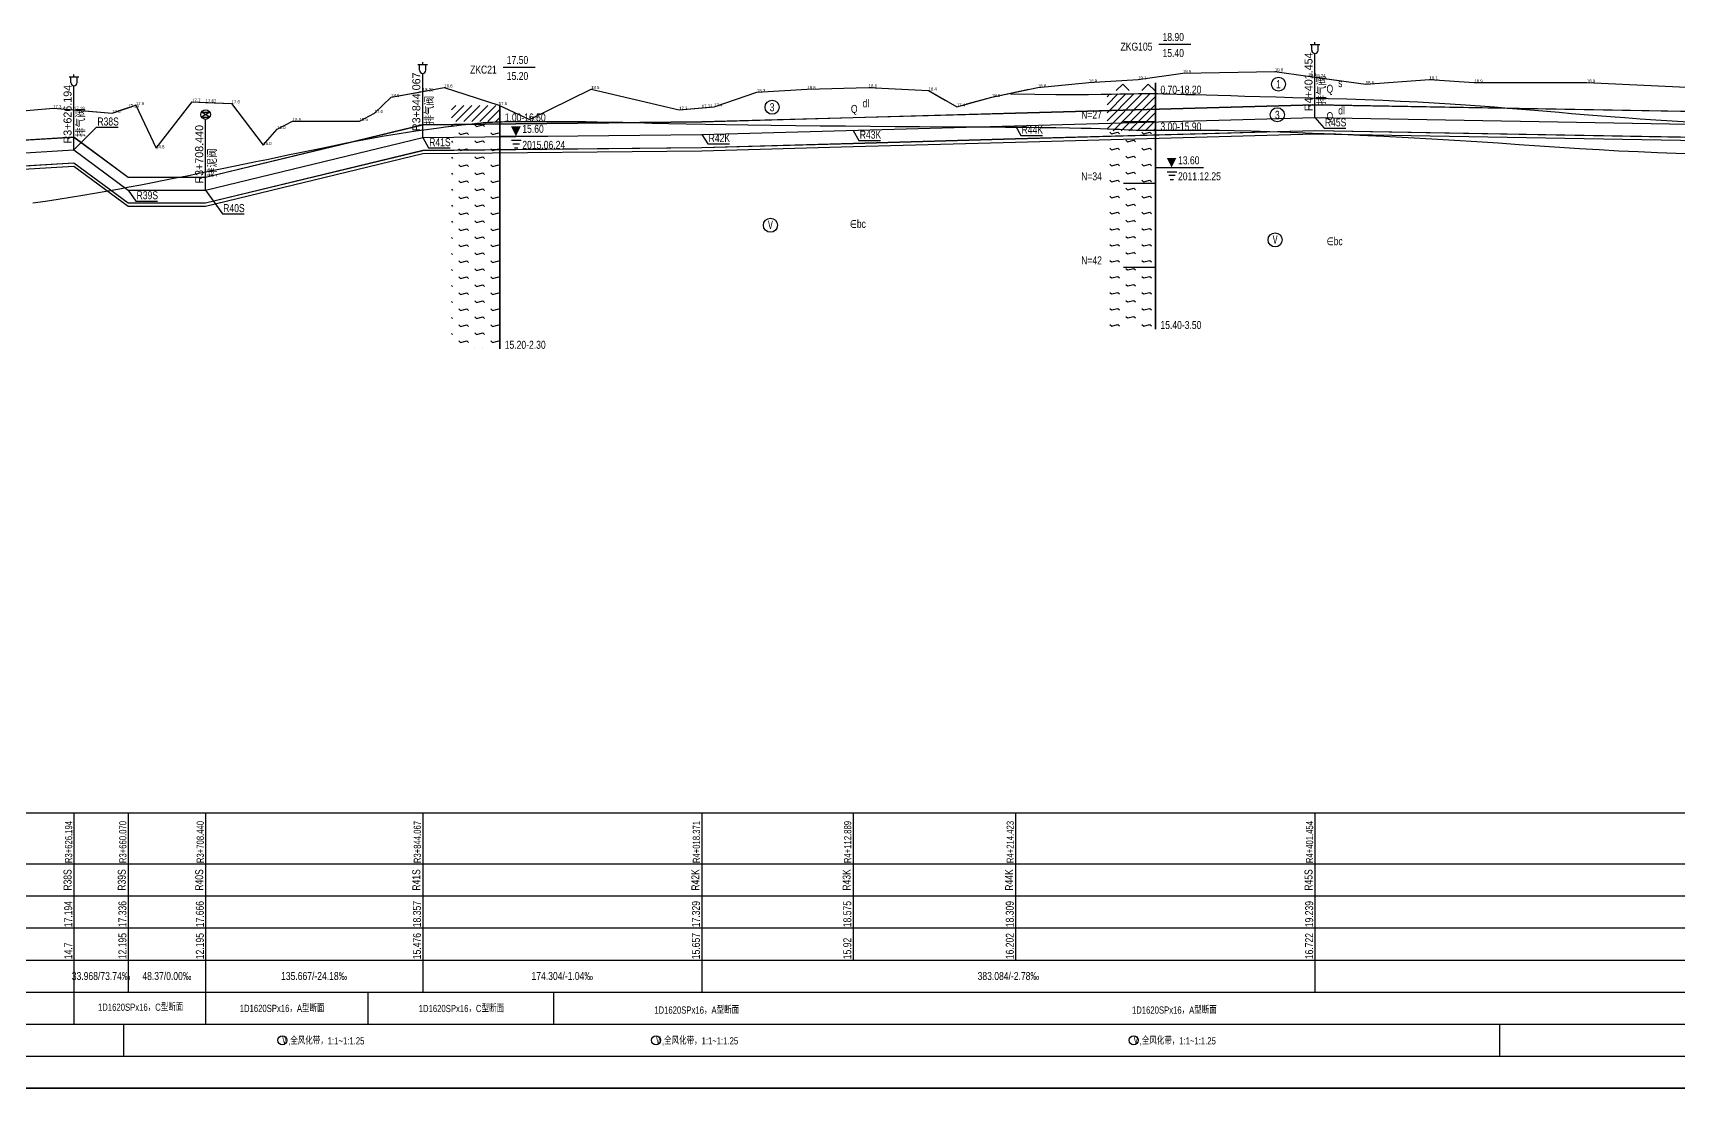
# Model space of a CAD drawing. Extents: x 525858 to 564773, y 2370984 to 2400075.
# Drawn here: x 554515 to 555543, y 2390429 to 2391088 of the extents above; entities that cross this region are included whole.
import ezdxf
from ezdxf.enums import TextEntityAlignment as Align

# ---------------------------------------------------------------- set-up
doc = ezdxf.new("R2010")
doc.units = 0
for name, pattern in [('CENTER', [2, 1.25, -0.25, 0.25, -0.25]), ('ZK', [20, 10, 0, 10]), ('ZKLIN', [0.4, 0.3, -0.1])]:
    doc.linetypes.add(name, pattern=pattern)
doc.layers.get('0').update_dxf_attribs({"linetype": 'CONTINUOUS'})
for name, color, linetype in [('pipe', 3, 'CONTINUOUS'), ('pipe_cen', 1, 'CENTER'), ('tab', 9, 'CONTINUOUS'), ('wipeout', 255, 'CONTINUOUS'), ('地形剖面', 4, 'CONTINUOUS'), ('布局裁图', 3, 'CONTINUOUS'), ('水工平面管线标注', 3, 'CONTINUOUS'), ('纵面管线标注', 3, 'CONTINUOUS'), ('附属设施', 2, 'CONTINUOUS')]:
    doc.layers.add(name, color=color, linetype=linetype)
doc.styles.add('ITALIC', font='txt', dxfattribs={"width": 0.7, "height": 0.28})
doc.styles.add('SIMP1', font='simp1.shx', dxfattribs={"width": 0.8, "bigfont": 'hz.shx'})

# ---------------------------------------------------------------- blocks, each defined once
blk = doc.blocks.new('uw')
for p, q in [((-0.143, -0.131), (0.159, -0.131)), ((0.109, -0.252), (-0.092, -0.252)), ((-0.042, -0.373), (0.059, -0.373))]:
    blk.add_line(p, q)
blk.add_lwpolyline([(0, 0, 0, 0.3, 0), (0, 0.3, 0.3, 0.3, 0)], format="xyseb")
at = {"style": 'ITALIC', "width": 0.7}
blk.add_attdef('SHUIWEI', (0.38, 0.156), '', height=0.28, dxfattribs=at)
blk = doc.blocks.new('qin排气阀va')
at = {"layer": '附属设施', "linetype": 'Continuous', "lineweight": -3}
for points in [[(-1.5, 22.8), (1.5, 22.8)], [(-1, 21), (-1, 22.8)], [(0, 22.8), (0, 23.55)], [(1, 21), (1, 22.8)], [(0, 0), (0, 20)]]:
    blk.add_lwpolyline(points, dxfattribs=at)
blk.add_arc((0, 21), 1, 180, 0, dxfattribs=at)
at = {"layer": '附属设施', "linetype": 'Continuous', "lineweight": -3, "style": 'SIMP1'}
blk.add_attdef('ZH', text='', height=2.5, rotation=90, dxfattribs=at).set_placement((0, 2), align=Align.BOTTOM_LEFT)
blk.add_attdef('名称', text='', height=2.5, rotation=90, dxfattribs=at).set_placement((1, 4), align=Align.TOP_LEFT)

msp = doc.modelspace()

# ---------------------------------------------------------------- hatches: boundary and pattern name
at = {"layer": '地形剖面'}
h = msp.add_hatch(dxfattribs=at)
h.set_pattern_fill('QG02', color=55, scale=20, style=0, pattern_type=2)
h.set_pattern_definition([(45, (550696.042, 2390571.662), (-8, 8), [5.656854, -5.656854]), (135, (550704.042, 2390571.662), (-8, -8), [5.656854, -5.656854])])
h.paths.add_polyline_path([(555216.291874, 2391056.662316), (555216.291874, 2391049.662316), (555186.291874, 2391049.662316), (555186.291874, 2391056.662316)])
h = msp.add_hatch(dxfattribs=at)
h.set_pattern_fill('QB01', color=55, scale=20, style=0, pattern_type=2)
h.set_pattern_definition([(45, (550696.042, 2390567.6623), (-2.5, 2.5), [])])
h.paths.add_polyline_path([(555216.291874, 2391049.662316), (555216.291874, 2391026.662316), (555186.291874, 2391026.662316), (555186.291874, 2391049.662316)])
h = msp.add_hatch(dxfattribs=at)
h.set_pattern_fill('QB01', color=55, scale=20, style=0, pattern_type=2)
h.set_pattern_definition([(45, (550689.371, 2390567.3136), (-2.5, 2.5), [])])
h.paths.add_polyline_path([(554806.660874, 2391042.313648), (554806.660874, 2391032.313648), (554776.660874, 2391032.313648), (554776.660874, 2391042.313648)])
h = msp.add_hatch(dxfattribs=at)
h.set_pattern_fill('B001', color=55, scale=20, style=0, pattern_type=2)
h.set_pattern_definition([(315, (550706.371, 2390585.314), (-20.000006, 4e-15), [1.41421, -26.87]), (14.0362, (550702.371, 2390584.3136), (-20.0000115, 2e-05), [4.1231, -78.339]), (315, (550701.371, 2390585.314), (-20.000006, 4e-15), [1.41421, -26.87]), (315, (550706.371, 2390575.314), (-20.000006, 4e-15), [1.41421, -26.87]), (14.0362, (550702.371, 2390574.3136), (-20.0000115, 2e-05), [4.1231, -78.339]), (315, (550701.371, 2390575.314), (-20.000006, 4e-15), [1.41421, -26.87]), (315, (550696.371, 2390570.314), (4e-15, 20.000006), [1.41421, -26.87]), (14.0362, (550692.371, 2390569.3136), (-20.0000115, 2e-05), [4.1231, -78.339]), (315, (550691.371, 2390570.314), (-20.000006, 4e-15), [1.41421, -26.87]), (315, (550696.371, 2390580.314), (-20.000006, 4e-15), [1.41421, -26.87]), (14.0362, (550692.371, 2390579.3136), (-20.0000115, 2e-05), [4.1231, -78.339]), (315, (550691.371, 2390580.314), (-20.000006, 4e-15), [1.41421, -26.87])])
h.paths.add_polyline_path([(554806.660874, 2391032.313648), (554806.660874, 2390890.313648), (554776.660874, 2390890.313648), (554776.660874, 2391032.313648)])
h = msp.add_hatch(dxfattribs=at)
h.set_pattern_fill('B001', color=55, scale=20, style=0, pattern_type=2)
h.set_pattern_definition([(315, (550713.042, 2390585.662), (-20.000006, 4e-15), [1.41421, -26.87]), (14.0362, (550709.042, 2390584.6623), (-20.0000115, 2e-05), [4.1231, -78.339]), (315, (550708.042, 2390585.662), (-20.000006, 4e-15), [1.41421, -26.87]), (315, (550713.042, 2390575.662), (-20.000006, 4e-15), [1.41421, -26.87]), (14.0362, (550709.042, 2390574.6623), (-20.0000115, 2e-05), [4.1231, -78.339]), (315, (550708.042, 2390575.662), (-20.000006, 4e-15), [1.41421, -26.87]), (315, (550703.042, 2390570.662), (4e-15, 20.000006), [1.41421, -26.87]), (14.0362, (550699.042, 2390569.6623), (-20.0000115, 2e-05), [4.1231, -78.339]), (315, (550698.042, 2390570.662), (-20.000006, 4e-15), [1.41421, -26.87]), (315, (550703.042, 2390580.662), (-20.000006, 4e-15), [1.41421, -26.87]), (14.0362, (550699.042, 2390579.6623), (-20.0000115, 2e-05), [4.1231, -78.339]), (315, (550698.042, 2390580.662), (-20.000006, 4e-15), [1.41421, -26.87])])
h.paths.add_polyline_path([(555216.291874, 2391026.662316), (555216.291874, 2390902.662316), (555186.291874, 2390902.662316), (555186.291874, 2391026.662316)])

# ---------------------------------------------------------------- linework, layer by layer
at = {"layer": 'pipe', "linetype": 'Continuous', "lineweight": -3}
for points in [[(554452.532874, 2391017.422316), (554540.865874, 2391022.762316), (554574.741874, 2390997.712316), (554623.111874, 2390997.712316), (554758.738874, 2391030.522316), (554933.042874, 2391032.332316), (555027.560874, 2391034.962316), (555129.094874, 2391037.782316), (555316.125874, 2391042.982316), (555652.659874, 2391037.002316), (555686.506874, 2391036.402316), (555779.520874, 2391034.752316), (555806.194874, 2391034.282316), (555884.471874, 2391027.082316), (555965.911874, 2391019.592316), (556012.638874, 2391015.292316), (556030.351874, 2391013.662316), (556067.685874, 2391010.232316), (556088.425874, 2391008.322316), (556279.312874, 2390990.772316)], [(554452.532874, 2391017.322316), (554540.865874, 2391022.662316), (554574.741874, 2390997.612316), (554623.111874, 2390997.612316), (554758.738874, 2391030.422316), (554933.042874, 2391032.232316), (555027.560874, 2391034.862316), (555129.094874, 2391037.682316), (555316.125874, 2391042.882316), (555652.659874, 2391036.902316), (555686.506874, 2391036.302316), (555779.520874, 2391034.652316), (555806.194874, 2391034.182316), (555884.471874, 2391026.982316), (555965.911874, 2391019.492316), (556012.638874, 2391015.192316), (556030.351874, 2391013.562316), (556067.685874, 2391010.132316), (556088.425874, 2391008.222316), (556279.312874, 2390990.672316)], [(554452.532874, 2391001.322315), (554540.865874, 2391006.662315), (554574.741874, 2390981.612315), (554623.111874, 2390981.612315), (554758.738874, 2391014.422315), (554933.042874, 2391016.232315), (555027.560874, 2391018.862315), (555129.094874, 2391021.682315), (555316.125874, 2391026.882315), (555652.659874, 2391020.902315), (555686.506874, 2391020.302315), (555779.520874, 2391018.652315), (555806.194874, 2391018.182315), (555884.471874, 2391010.982315), (555965.911874, 2391003.492315), (556012.638874, 2390999.192315), (556030.351874, 2390997.562315), (556067.685874, 2390994.132315), (556088.425874, 2390992.222315), (556279.312874, 2390974.672315)], [(554452.532874, 2391001.222316), (554540.865874, 2391006.562316), (554574.741874, 2390981.512316), (554623.111874, 2390981.512316), (554758.738874, 2391014.322316), (554933.042874, 2391016.132316), (555027.560874, 2391018.762316), (555129.094874, 2391021.582316), (555316.125874, 2391026.782316), (555652.659874, 2391020.802316), (555686.506874, 2391020.202316), (555779.520874, 2391018.552316), (555806.194874, 2391018.082316), (555884.471874, 2391010.882316), (555965.911874, 2391003.392316), (556012.638874, 2390999.092316), (556030.351874, 2390997.462316), (556067.685874, 2390994.032316), (556088.425874, 2390992.122316), (556279.312874, 2390974.572316)], [(554452.532874, 2390999.222316), (554540.865874, 2391004.562316), (554574.741874, 2390979.512316), (554623.111874, 2390979.512316), (554758.738874, 2391012.322316), (554933.042874, 2391014.132316), (555027.560874, 2391016.762316), (555129.094874, 2391019.582316), (555316.125874, 2391024.782316), (555652.659874, 2391018.802316), (555686.506874, 2391018.202316), (555779.520874, 2391016.552316), (555806.194874, 2391016.082316), (555884.471874, 2391008.882316), (555965.911874, 2391001.392316), (556012.638874, 2390997.092316), (556030.351874, 2390995.462316), (556067.685874, 2390992.032316), (556088.425874, 2390990.122316), (556279.312874, 2390972.572316)]]:
    msp.add_lwpolyline(points, dxfattribs=at)
at = {"layer": 'pipe_cen', "linetype": 'Continuous', "lineweight": -3}
msp.add_lwpolyline([(554452.532874, 2391009.322316), (554540.865874, 2391014.662316), (554574.741874, 2390989.612316), (554623.111874, 2390989.612316), (554758.738874, 2391022.422316), (554933.042874, 2391024.232316), (555316.125874, 2391034.882316), (555806.194874, 2391026.182316), (556067.685874, 2391002.132316), (556279.312874, 2390982.672316), (556809.548874, 2391012.662316), (557259.757874, 2391012.662316), (557650.032874, 2390975.442316), (557729.305874, 2390992.452316), (557813.058874, 2390992.452316), (558019.416874, 2390928.752316), (558071.659874, 2390928.752316), (558225.979874, 2390976.932316)], dxfattribs=at)
at = {"layer": '地形剖面', "color": 55}
for p, q in [((555218.611874, 2391080.662316), (555238.611874, 2391080.662316)), ((554808.980874, 2391066.313648), (554828.980874, 2391066.313648)), ((555216.611874, 2391032.162316), (555196.611874, 2391032.162316)), ((554806.980874, 2391023.313648), (554836.980874, 2391023.313648)), ((555216.611874, 2391003.662316), (555246.611874, 2391003.662316)), ((555216.611874, 2390993.662316), (555196.611874, 2390993.662316)), ((555216.611874, 2390941.162316), (555196.611874, 2390941.162316))]:
    msp.add_line(p, q, dxfattribs=at)
at = {"layer": '地形剖面', "linetype": 'Continuous', "lineweight": -3}
msp.add_lwpolyline([(554479.966874, 2391036.662316), (554527.842874, 2391040.662316), (554540.865874, 2391039.602316), (554540.865874, 2391039.602316), (554540.865874, 2391039.602316), (554540.865874, 2391039.602316), (554564.774874, 2391037.662316), (554574.741874, 2391041.022316), (554574.741874, 2391041.022316), (554574.741874, 2391041.022316), (554574.741874, 2391041.022316), (554579.589874, 2391042.662316), (554592.200874, 2391015.662316), (554614.727874, 2391044.662316), (554623.111874, 2391044.322316), (554623.111874, 2391044.322316), (554623.111874, 2391044.322316), (554623.111874, 2391044.322316), (554639.304874, 2391043.662316), (554659.149874, 2391017.662316), (554667.831874, 2391027.662316), (554677.495874, 2391032.662316), (554719.253874, 2391032.662316), (554728.725874, 2391037.662316), (554738.955874, 2391047.662316), (554758.738874, 2391051.232316), (554758.738874, 2391051.232316), (554758.738874, 2391051.232316), (554758.738874, 2391051.232316), (554772.216874, 2391053.662316), (554806.244874, 2391042.662316), (554825.508874, 2391033.662316), (554863.921874, 2391052.662316), (554918.885874, 2391039.662316), (554933.042874, 2391040.952316), (554933.042874, 2391040.952316), (554933.042874, 2391040.952316), (554933.042874, 2391040.952316), (554940.823874, 2391041.662316), (554967.557874, 2391050.662316), (554998.992874, 2391052.662316), (555037.338874, 2391053.662316), (555074.687874, 2391051.662316), (555092.400874, 2391041.662316), (555114.336874, 2391047.662316), (555143.027874, 2391053.662316), (555174.846874, 2391056.662316), (555205.698874, 2391058.662316), (555233.607874, 2391062.662316), (555291.085874, 2391063.662316), (555311.678874, 2391060.662316), (555316.125874, 2391060.052316), (555316.125874, 2391060.052316), (555316.125874, 2391060.052316), (555316.125874, 2391060.052316), (555347.859874, 2391055.662316), (555387.649874, 2391058.662316), (555415.666874, 2391056.662316), (555485.990874, 2391056.662316), (555552.759874, 2391053.662316)], dxfattribs=at)
at = {"layer": '地形剖面', "color": 55, "lineweight": -3}
for points in [[(555098.730032, 2391043.393486), (555114.336874, 2391047.662316), (555143.027874, 2391053.662316), (555174.846874, 2391056.662316), (555205.698874, 2391058.662316), (555233.607874, 2391062.662316), (555291.085874, 2391063.662316), (555311.678874, 2391060.662316), (555317.246874, 2391059.892316), (555347.859874, 2391055.662316), (555387.649874, 2391058.662316), (555415.666874, 2391056.662316), (555485.990874, 2391056.662316), (555552.759874, 2391053.662316)], [(554479.945874, 2391036.667312), (554527.821874, 2391040.667312), (554564.753874, 2391037.667312), (554570.023874, 2391039.447312), (554579.568874, 2391042.667312), (554592.179874, 2391015.667312), (554614.706874, 2391044.667312), (554639.283874, 2391043.667312), (554659.128874, 2391017.667312), (554667.810874, 2391027.667312), (554677.474874, 2391032.667312), (554719.232874, 2391032.667312), (554728.704874, 2391037.667312), (554738.934874, 2391047.667312), (554772.195874, 2391053.667312), (554806.223874, 2391042.667312), (554825.487874, 2391033.667312), (554863.900874, 2391052.667312), (554918.864874, 2391039.667312), (554940.802874, 2391041.667312), (554967.536874, 2391050.667312), (554998.971874, 2391052.667312), (555037.317874, 2391053.667312), (555074.666874, 2391051.667312), (555085.113874, 2391045.767312), (555092.379874, 2391041.667312), (555114.315874, 2391047.667312), (555137.474311, 2391052.510316)]]:
    msp.add_lwpolyline(points, dxfattribs=at)
at = {"layer": '地形剖面', "color": 55, "linetype": 'ZKLIN'}
for const_width in [1, 0.5]:
    msp.add_lwpolyline([(555216.611874, 2391056.662316), (555216.611874, 2390902.662316)], dxfattribs=dict(at, const_width=const_width))
at = {"layer": '地形剖面', "color": 55}
for points in [[(555125.939548, 2391049.633568), (555141.217694, 2391049.459944), (555154.290155, 2391049.367639), (555165.378328, 2391049.342102), (555174.703611, 2391049.36878), (555182.4874, 2391049.433123), (555188.951093, 2391049.520577), (555194.316086, 2391049.616591), (555198.803776, 2391049.706613), (555202.626992, 2391049.778374), (555205.964277, 2391049.828735), (555208.985608, 2391049.85684), (555211.86096, 2391049.861833), (555214.760308, 2391049.842859), (555217.853629, 2391049.79906), (555221.310896, 2391049.729581), (555225.302087, 2391049.633566), (555229.967784, 2391049.510625), (555235.331001, 2391049.362227), (555241.385361, 2391049.190308), (555248.124485, 2391048.996805), (555255.541995, 2391048.783652), (555263.631513, 2391048.552785), (555272.386662, 2391048.30614), (555281.801063, 2391048.045653), (555291.847992, 2391047.772179), (555302.419344, 2391047.482248), (555313.386668, 2391047.171311), (555324.621512, 2391046.834818), (555335.995425, 2391046.468219), (555347.379956, 2391046.066964), (555358.646653, 2391045.626504), (555369.667065, 2391045.142289), (555380.335561, 2391044.611685), (555390.637791, 2391044.039727), (555400.582224, 2391043.433365), (555410.177331, 2391042.799551), (555419.431581, 2391042.145234), (555428.353444, 2391041.477365), (555436.95139, 2391040.802895), (555445.233889, 2391040.128775), (555453.226272, 2391039.460493), (555461.021313, 2391038.797686), (555468.728646, 2391038.138529), (555476.457906, 2391037.481198), (555484.318728, 2391036.823866), (555492.420748, 2391036.164709), (555500.873599, 2391035.501902), (555509.786917, 2391034.83362), (555519.229042, 2391034.1601), (555529.103142, 2391033.489833), (555539.271091, 2391032.833371), (555549.594763, 2391032.201268)], [(554515.15501, 2390981.523332), (554523.173807, 2390982.715407), (554531.069831, 2390983.923926), (554538.782823, 2390985.146643), (554546.326498, 2390986.384938), (554553.733061, 2390987.641093), (554561.034718, 2390988.917392), (554568.263676, 2390990.21612), (554575.452139, 2390991.539559), (554582.632314, 2390992.889994), (554589.836407, 2390994.269708), (554597.08758, 2390995.67956), (554604.372817, 2390997.114713), (554611.67006, 2390998.568904), (554618.957249, 2391000.035871), (554626.212325, 2391001.509351), (554633.413229, 2391002.983083), (554640.537902, 2391004.450803), (554647.564284, 2391005.906249), (554654.473858, 2391007.343748), (554661.262279, 2391008.759976), (554667.928741, 2391010.1522), (554674.472439, 2391011.517685), (554680.892569, 2391012.853697), (554687.188326, 2391014.157502), (554693.358906, 2391015.426366), (554699.403504, 2391016.657555), (554705.323129, 2391017.84855), (554711.126042, 2391018.9977), (554716.822317, 2391020.10357), (554722.422028, 2391021.164724), (554727.93525, 2391022.179728), (554733.372056, 2391023.147146), (554738.742521, 2391024.065542), (554744.056719, 2391024.933482), (554749.313746, 2391025.749548), (554754.468777, 2391026.512389), (554759.466013, 2391027.220672), (554764.24965, 2391027.873065), (554768.763888, 2391028.468234), (554772.952924, 2391029.004847), (554776.760957, 2391029.481571), (554780.132184, 2391029.897071), (554783.031348, 2391030.251427), (554785.505368, 2391030.550353), (554787.621704, 2391030.800974), (554789.447818, 2391031.010418), (554791.051173, 2391031.185809), (554792.499231, 2391031.334274), (554793.859452, 2391031.462937), (554795.1993, 2391031.578926), (554796.573694, 2391031.68807), (554797.987388, 2391031.791019), (554799.432595, 2391031.88713), (554800.901527, 2391031.975757), (554802.386396, 2391032.056255), (554803.879416, 2391032.12798), (554805.372798, 2391032.190287), (554806.858755, 2391032.242531), (554808.341842, 2391032.28449), (554809.875985, 2391032.317632), (554811.527453, 2391032.343849), (554813.362514, 2391032.365031), (554815.447438, 2391032.383069), (554817.848492, 2391032.399854), (554820.631946, 2391032.417277), (554823.864068, 2391032.43723), (554827.59935, 2391032.460292), (554831.845175, 2391032.481796), (554836.597151, 2391032.495768), (554841.850884, 2391032.496229), (554847.601981, 2391032.477203), (554853.846048, 2391032.432713), (554860.578692, 2391032.356783), (554867.79552, 2391032.243435), (554875.503312, 2391032.08904), (554883.753539, 2391031.899355), (554892.608848, 2391031.682487), (554902.131882, 2391031.44654), (554912.385288, 2391031.199619), (554923.431711, 2391030.94983), (554935.333797, 2391030.705277), (554948.154189, 2391030.474065), (554961.912119, 2391030.262692), (554976.453154, 2391030.071215), (554991.579448, 2391029.898087), (555007.093154, 2391029.741757), (555022.796426, 2391029.600677), (555038.491415, 2391029.473296), (555053.980276, 2391029.358065), (555069.065161, 2391029.253435), (555083.570224, 2391029.157571), (555097.407623, 2391029.067488), (555110.511516, 2391028.979918), (555122.816059, 2391028.891592), (555134.255412, 2391028.799239), (555137.474311, 2391028.768715)], [(555098.730032, 2391029.053794), (555110.532516, 2391028.974921), (555122.837059, 2391028.886595), (555134.276412, 2391028.794243), (555144.784732, 2391028.694595), (555154.296178, 2391028.584382), (555162.744906, 2391028.460336), (555170.095514, 2391028.320521), (555176.434352, 2391028.168342), (555181.878211, 2391028.008539), (555186.543879, 2391027.845852), (555190.548146, 2391027.68502), (555194.007801, 2391027.530783), (555197.039635, 2391027.387881), (555199.760437, 2391027.261054), (555202.281416, 2391027.154156), (555204.691467, 2391027.067512), (555207.073903, 2391027.000558), (555209.512038, 2391026.952734), (555212.089187, 2391026.923478), (555214.888664, 2391026.912229), (555217.993782, 2391026.918425), (555221.487855, 2391026.941504), (555225.459354, 2391026.978613), (555230.017366, 2391027.017726), (555235.276137, 2391027.044528), (555241.349911, 2391027.044701), (555248.352932, 2391027.003929), (555256.399444, 2391026.907894), (555265.603693, 2391026.74228), (555276.079921, 2391026.49277), (555287.883221, 2391026.148675), (555300.832068, 2391025.713829), (555314.685786, 2391025.19569), (555329.203698, 2391024.601719), (555344.145127, 2391023.939377), (555359.269396, 2391023.216125), (555374.335829, 2391022.439422), (555389.103748, 2391021.61673), (555403.383303, 2391020.756626), (555417.187946, 2391019.872159), (555430.581955, 2391018.977495), (555443.62961, 2391018.0868), (555456.395187, 2391017.214239), (555468.942966, 2391016.37398), (555481.337225, 2391015.580187), (555493.642242, 2391014.847027), (555505.900332, 2391014.185404), (555518.065954, 2391013.59318), (555530.071603, 2391013.064952), (555541.849776, 2391012.59532), (555553.332967, 2391012.178884)]]:
    msp.add_lwpolyline(points, dxfattribs=at)
for points in [[(555208.611874, 2391032.162316, 0, 4, 0), (555208.611874, 2391037.162316, 0, 0, 0), (555208.611874, 2391044.162316, 0, 0, 0)], [(555208.611874, 2390993.662316, 0, 4, 0), (555208.611874, 2390998.662316, 0, 0, 0), (555208.611874, 2391005.662316, 0, 0, 0)], [(555208.611874, 2390941.162316, 0, 4, 0), (555208.611874, 2390946.162316, 0, 0, 0), (555208.611874, 2390953.162316, 0, 0, 0)]]:
    msp.add_lwpolyline(points, format="xyseb", dxfattribs=at)
at = {"layer": '地形剖面', "color": 55, "linetype": 'ZK', "const_width": 1}
msp.add_lwpolyline([(554806.980874, 2391042.313648), (554806.980874, 2390890.313648)], dxfattribs=at)
at = {"layer": '地形剖面', "color": 55}
for centre in [(555293.369526, 2391055.721221), (554977.006166, 2391041.308686), (555292.623955, 2391036.605565), (554975.96025, 2390967.588874), (555291.257482, 2390958.476516)]:
    msp.add_circle(centre, 4.4, dxfattribs=at)
at = {"layer": '纵面管线标注', "color": 9, "linetype": 'Continuous', "lineweight": -3}
for points in [[(555316.125874, 2391034.882316), (555321.84486, 2391028.232743), (555335.34486, 2391028.232743)], [(554540.865874, 2391014.662316), (554555.005874, 2391028.802316), (554568.505874, 2391028.802316)], [(554933.042874, 2391024.232316), (554936.880577, 2391018.447695), (554950.380577, 2391018.447695)], [(555027.560874, 2391026.862316), (555031.280792, 2391020.595267), (555044.780792, 2391020.595267)], [(555129.094874, 2391029.682316), (555132.37056, 2391023.707903), (555145.87056, 2391023.707903)], [(554758.738874, 2391022.422316), (554762.312616, 2391015.889525), (554775.812616, 2391015.889525)], [(554574.741874, 2390989.612316), (554579.530817, 2390982.736321), (554593.030817, 2390982.736321)], [(554623.111874, 2390989.612316), (554633.626385, 2390974.710401), (554647.126385, 2390974.710401)]]:
    msp.add_lwpolyline(points, dxfattribs=at)
at = {"layer": '附属设施', "linetype": 'Continuous', "lineweight": -3}
for points in [[(554620.531029, 2391038.26575), (554625.691029, 2391038.26575), (554620.531029, 2391035.20495), (554625.691029, 2391035.20495), (554620.531029, 2391038.26575)], [(554623.111029, 2390989.611309), (554623.111029, 2391033.73535)]]:
    msp.add_lwpolyline(points, dxfattribs=at)
msp.add_circle((554623.111029, 2391036.73535), 3, dxfattribs=at)

# ---------------------------------------------------------------- block references
at = {"layer": '地形剖面', "color": 55, "xscale": 20, "yscale": 20, "zscale": 20}
for p in [(554816.980874, 2391023.313648), (555226.611874, 2391003.662316)]:
    msp.add_blockref('uw', p, dxfattribs=at)
at = {"layer": '附属设施', "linetype": 'Continuous', "lineweight": -3, "xscale": 2, "yscale": 2, "zscale": 2}
for p, values in [((555316.125312, 2391034.884725), {'ZH': 'R4+401.454', '名称': '排气阀'}), ((554758.738084, 2391022.421135), {'ZH': 'R3+844.067', '名称': '排气阀'}), ((554540.865325, 2391014.660349), {'ZH': 'R3+626.194', '名称': '排气阀'})]:
    msp.add_blockref('qin排气阀va', p, dxfattribs=at).add_auto_attribs(values)

# ---------------------------------------------------------------- texts
at = {"layer": '地形剖面', "color": 55, "style": 'SIMP1', "width": 0.8}
for s, p in [('18.90', (555227.611874, 2391082.662316)), ('15.40', (555227.611874, 2391072.662316)), ('17.50', (554817.980874, 2391068.313648)), ('15.20', (554817.980874, 2391058.313648))]:
    msp.add_text(s, height=5, dxfattribs=at).set_placement(p, align=Align.CENTER)
for s, p in [('ZKG105', (555214.611874, 2391076.662316)), ('ZKC21', (554804.980874, 2391062.313648)), ('N=27', (555183.040631, 2391034.162316)), ('N=34', (555183.040631, 2390995.662316)), ('N=42', (555183.040631, 2390943.162316))]:
    msp.add_text(s, height=5, dxfattribs=at).set_placement(p, align=Align.RIGHT)
at = {"layer": '地形剖面', "color": 9, "linetype": 'Continuous', "lineweight": -3, "style": 'SIMP1', "width": 0.8}
for s, p in [('19.6', (555291.085874, 2391063.662316)), ('18.6', (554772.216874, 2391053.662316)), ('18.5', (554863.921874, 2391052.662316)), ('18.5', (554998.992874, 2391052.662316)), ('18.6', (555037.338874, 2391053.662316)), ('18.6', (555143.027874, 2391053.662316)), ('18.9', (555174.846874, 2391056.662316)), ('19.1', (555205.698874, 2391058.662316)), ('19.5', (555233.607874, 2391062.662316)), ('19.3', (555311.678874, 2391060.662316)), ('19.24', (555316.125874, 2391060.052316)), ('19.24', (555316.125874, 2391060.052316)), ('19.24', (555316.125874, 2391060.052316)), ('19.24', (555316.125874, 2391060.052316)), ('18.8', (555347.859874, 2391055.662316)), ('19.1', (555387.649874, 2391058.662316)), ('18.9', (555415.666874, 2391056.662316)), ('18.9', (555485.990874, 2391056.662316)), ('17.5', (554579.589874, 2391042.662316)), ('17.7', (554614.727874, 2391044.662316)), ('17.67', (554623.111874, 2391044.322316)), ('17.67', (554623.111874, 2391044.322316)), ('17.67', (554623.111874, 2391044.322316)), ('17.67', (554623.111874, 2391044.322316)), ('17.6', (554639.304874, 2391043.662316)), ('18.0', (554738.955874, 2391047.662316)), ('18.36', (554758.738874, 2391051.232316)), ('18.36', (554758.738874, 2391051.232316)), ('18.36', (554758.738874, 2391051.232316)), ('18.36', (554758.738874, 2391051.232316)), ('17.5', (554806.244874, 2391042.662316)), ('18.3', (554967.557874, 2391050.662316)), ('18.4', (555074.687874, 2391051.662316)), ('18.0', (555114.336874, 2391047.662316)), ('17.3', (554527.842874, 2391040.662316)), ('17.19', (554540.865874, 2391039.602316)), ('17.19', (554540.865874, 2391039.602316)), ('17.19', (554540.865874, 2391039.602316)), ('17.19', (554540.865874, 2391039.602316)), ('17.0', (554564.774874, 2391037.662316)), ('17.34', (554574.741874, 2391041.022316)), ('17.34', (554574.741874, 2391041.022316)), ('17.34', (554574.741874, 2391041.022316)), ('17.34', (554574.741874, 2391041.022316)), ('16.5', (554677.495874, 2391032.662316)), ('16.5', (554719.253874, 2391032.662316)), ('17.0', (554728.725874, 2391037.662316)), ('16.6', (554825.508874, 2391033.662316)), ('17.2', (554918.885874, 2391039.662316)), ('17.33', (554933.042874, 2391040.952316)), ('17.33', (554933.042874, 2391040.952316)), ('17.33', (554933.042874, 2391040.952316)), ('17.33', (554933.042874, 2391040.952316)), ('17.4', (554940.823874, 2391041.662316)), ('17.4', (555092.400874, 2391041.662316)), ('16.0', (554667.831874, 2391027.662316)), ('14.8', (554592.200874, 2391015.662316)), ('15.0', (554659.149874, 2391017.662316))]:
    msp.add_text(s, height=2, dxfattribs=at).set_placement(p)
at = {"layer": '地形剖面', "color": 55, "style": 'SIMP1', "width": 0.8}
for s, p in [('0.70-18.20', (555219.611874, 2391049.782316)), ('s', (555330.669434, 2391053.874509)), ('dl', (555033.519642, 2391041.277977)), ('1.00-16.50', (554809.980874, 2391032.433648)), ('dl', (555330.659819, 2391036.785475)), ('15.60', (554820.980874, 2391025.313648)), ('3.00-15.90', (555219.611874, 2391026.782316)), ('2015.06.24', (554820.980874, 2391015.313648)), ('13.60', (555230.611874, 2391005.662316)), ('2011.12.25', (555230.611874, 2390995.662316)), ('15.40-3.50', (555219.611874, 2390902.782316)), ('15.20-2.30', (554809.980874, 2390890.433648))]:
    msp.add_text(s, height=5, dxfattribs=at).set_placement(p)
for s, p in [('1', (555293.369526, 2391055.721221)), ('Q', (555325.469434, 2391052.207843)), ('3', (554977.006166, 2391041.308686)), ('Q', (555028.319642, 2391039.611311)), ('3', (555292.623955, 2391036.605565)), ('Q', (555325.459819, 2391035.118808)), ('Ⅴ', (554975.96025, 2390967.588874)), ('∈bc', (555030.578405, 2390968.555902)), ('Ⅴ', (555291.257482, 2390958.476516)), ('∈bc', (555328.450464, 2390957.74415))]:
    msp.add_text(s, height=5, dxfattribs=at).set_placement(p, align=Align.MIDDLE)
at = {"layer": '纵面管线标注', "linetype": 'Continuous', "lineweight": -3, "style": 'SIMP1', "width": 0.8}
for s, p in [('R38S', (554555.505874, 2391029.902316)), ('R45S', (555322.34486, 2391029.332743)), ('R42K', (554937.380577, 2391019.547695)), ('R43K', (555031.780792, 2391021.695267)), ('R44K', (555132.87056, 2391024.807903)), ('R41S', (554762.812616, 2391016.989525)), ('R39S', (554580.030817, 2390983.836321)), ('R40S', (554634.126385, 2390975.810401))]:
    msp.add_text(s, height=5, dxfattribs=at).set_placement(p)
at = {"layer": '附属设施', "linetype": 'Continuous', "lineweight": -3, "style": 'SIMP1'}
msp.add_attdef('R3+708.440', text='0', height=5, rotation=89.999998466, dxfattribs=at).set_placement((554623.111029, 2390993.611309), align=Align.BOTTOM_LEFT)
msp.add_attdef('排泥阀', text='0', height=5, rotation=89.999998466, dxfattribs=at).set_placement((554625.111029, 2390997.611309), align=Align.TOP_LEFT)

# ---------------------------------------------------------------- wipeouts: each hides what was drawn before it
at = {"linetype": 'Continuous', "lineweight": -3}
msp.add_wipeout([(550845.99349, 2390600.672316), (563560.805874, 2390600.672316), (563560.805874, 2390428.672316), (550845.99349, 2390428.672316)], dxfattribs=at).dxf.layer = 'wipeout'

# ---------------------------------------------------------------- next in the draw order: linework, layer by layer
at = {"layer": 'tab', "linetype": 'Continuous', "lineweight": -3}
for points in [[(550767.934025, 2390600.672316), (563560.805874, 2390600.672316)], [(554540.865874, 2390600.672316), (554540.865874, 2390508.672316)], [(554574.741874, 2390600.672316), (554574.741874, 2390508.672316)], [(554623.111874, 2390600.672316), (554623.111874, 2390508.672316)], [(554758.738874, 2390600.672316), (554758.738874, 2390508.672316)], [(554933.042874, 2390600.672316), (554933.042874, 2390508.672316)], [(555027.560874, 2390600.672316), (555027.560874, 2390508.672316)], [(555129.094874, 2390600.672316), (555129.094874, 2390508.672316)], [(555316.125874, 2390600.672316), (555316.125874, 2390508.672316)], [(550767.934025, 2390568.672316), (563560.805874, 2390568.672316)], [(550767.934025, 2390548.672316), (563560.805874, 2390548.672316)], [(550767.934025, 2390528.672316), (563560.805874, 2390528.672316)], [(550767.934025, 2390508.672316), (563560.805874, 2390508.672316)], [(554540.865874, 2390508.672316), (554540.865874, 2390488.672316)], [(554574.741874, 2390508.672316), (554574.741874, 2390488.672316)], [(554623.111874, 2390508.672316), (554623.111874, 2390488.672316)], [(554758.738874, 2390508.672316), (554758.738874, 2390488.672316)], [(554933.042874, 2390508.672316), (554933.042874, 2390488.672316)], [(555316.125874, 2390508.672316), (555316.125874, 2390488.672316)], [(550767.934025, 2390488.672316), (563560.805874, 2390488.672316)], [(554540.865806, 2390488.672316), (554540.865806, 2390468.672316)], [(554623.11151, 2390488.672316), (554623.11151, 2390468.672316)], [(554724.532766, 2390488.672316), (554724.532766, 2390468.672316)], [(554840.41401, 2390488.672316), (554840.41401, 2390468.672316)], [(550767.934025, 2390468.672316), (563560.805874, 2390468.672316)], [(554571.857907, 2390468.672316), (554571.857907, 2390448.672316)], [(555431.43924, 2390468.672316), (555431.43924, 2390448.672316)], [(550767.934025, 2390448.672316), (563560.805874, 2390448.672316)], [(550852.671874, 2390448.672316), (563560.806355, 2390448.672316)], [(550767.934025, 2390428.672316), (563560.805874, 2390428.672316)]]:
    msp.add_lwpolyline(points, dxfattribs=at)
for points in [[(554540.865874, 2390498.672316, 0, 1, 0), (554537.865874, 2390498.672316, 0, 0, 0), (554516.699374, 2390498.672316, 0, 0, 0)], [(554623.111874, 2390498.672316, 0, 1, 0), (554626.111874, 2390498.672316, 0, 0, 0), (554670.925374, 2390498.672316, 0, 0, 0)], [(554758.738874, 2390498.672316, 0, 1, 0), (554755.738874, 2390498.672316, 0, 0, 0), (554710.925374, 2390498.672316, 0, 0, 0)], [(554758.738874, 2390498.672316, 0, 1, 0), (554761.738874, 2390498.672316, 0, 0, 0), (554825.890874, 2390498.672316, 0, 0, 0)], [(554933.042874, 2390498.672316, 0, 1, 0), (554930.042874, 2390498.672316, 0, 0, 0), (554865.890874, 2390498.672316, 0, 0, 0)], [(554933.042874, 2390498.672316, 0, 1, 0), (554936.042874, 2390498.672316, 0, 0, 0), (555104.584374, 2390498.672316, 0, 0, 0)], [(555316.125874, 2390498.672316, 0, 1, 0), (555313.125874, 2390498.672316, 0, 0, 0), (555144.584374, 2390498.672316, 0, 0, 0)], [(555316.125874, 2390498.672316, 0, 1, 0), (555319.125874, 2390498.672316, 0, 0, 0), (555541.160374, 2390498.672316, 0, 0, 0)]]:
    msp.add_lwpolyline(points, format="xyseb", dxfattribs=at)
at = {"layer": '布局裁图', "linetype": 'Continuous', "lineweight": -3}
msp.add_lwpolyline([(550845.99349, 2390600.672316), (563560.805874, 2390600.672316), (563560.805874, 2390428.672316), (550845.99349, 2390428.672316)], close=True, dxfattribs=at)
at = {"layer": '水工平面管线标注', "linetype": 'Continuous', "lineweight": -3}
for centre in [(554670.987944, 2390458.524832), (554904.526647, 2390458.524832), (555202.94094, 2390458.524832)]:
    msp.add_circle(centre, 2.843946, dxfattribs=at)

# ---------------------------------------------------------------- next in the draw order: texts
at = {"layer": 'tab', "color": 3, "linetype": 'Continuous', "lineweight": -3, "style": 'SIMP1', "width": 0.8}
for s, height, p in [('R3+626.194', 4.5, (554539.765874, 2390569.172316)), ('R3+660.070', 4.5, (554573.641874, 2390569.172316)), ('R3+708.440', 4.5, (554622.011874, 2390569.172316)), ('R3+844.067', 4.5, (554757.638874, 2390569.172316)), ('R4+018.371', 4.5, (554931.942874, 2390569.172316)), ('R4+112.889', 4.5, (555026.460874, 2390569.172316)), ('R4+214.423', 4.5, (555127.994874, 2390569.172316)), ('R4+401.454', 4.5, (555315.025874, 2390569.172316)), ('17.194', 5, (554539.765874, 2390529.172316)), ('17.336', 5, (554573.641874, 2390529.172316)), ('17.666', 5, (554622.011874, 2390529.172316)), ('18.357', 5, (554757.638874, 2390529.172316)), ('17.329', 5, (554931.942874, 2390529.172316)), ('18.575', 5, (555026.460874, 2390529.172316)), ('18.309', 5, (555127.994874, 2390529.172316)), ('19.239', 5, (555315.025874, 2390529.172316)), ('12.195', 5, (554573.641874, 2390509.172316)), ('12.195', 5, (554622.011874, 2390509.172316)), ('15.476', 5, (554757.638874, 2390509.172316)), ('15.657', 5, (554931.942874, 2390509.172316)), ('15.92', 5, (555026.460874, 2390509.172316)), ('16.202', 5, (555127.994874, 2390509.172316)), ('16.722', 5, (555315.025874, 2390509.172316)), ('14.7', 5, (554539.765874, 2390509.172316))]:
    msp.add_text(s, height=height, rotation=89.999998453, dxfattribs=at).set_placement(p)
for s, p in [('R38S', (554540.865874, 2390558.672316)), ('R39S', (554574.741874, 2390558.672316)), ('R40S', (554623.111874, 2390558.672316)), ('R41S', (554758.738874, 2390558.672316)), ('R42K', (554933.042874, 2390558.672316)), ('R43K', (555027.560874, 2390558.672316)), ('R44K', (555129.094874, 2390558.672316)), ('R45S', (555316.125874, 2390558.672316))]:
    msp.add_text(s, height=5, rotation=89.999998453, dxfattribs=at).set_placement(p, align=Align.BOTTOM_CENTER)
for s, height, p in [('33.968/73.74‰', 5, (554557.803874, 2390498.672316)), ('48.37/0.00‰', 5, (554598.926874, 2390498.672316)), ('135.667/-24.18‰', 5, (554690.925374, 2390498.672316)), ('174.304/-1.04‰', 5, (554845.890874, 2390498.672316)), ('383.084/-2.78‰', 5, (555124.584374, 2390498.672316)), ('1D1620SPx16，C型断面', 4.5, (554582.513043, 2390479.193494)), ('1D1620SPx16，A型断面', 4.5, (554670.903042, 2390478.478574)), ('1D1620SPx16，C型断面', 4.5, (554782.882663, 2390478.381189)), ('1D1620SPx16，A型断面', 4.5, (554929.8911, 2390477.412424)), ('1D1620SPx16，A型断面', 4.5, (555228.305392, 2390477.412424))]:
    msp.add_text(s, height=height, dxfattribs=at).set_placement(p, align=Align.MIDDLE_CENTER)
at = {"layer": '水工平面管线标注', "linetype": 'Continuous', "lineweight": -3, "style": 'SIMP1', "width": 0.8}
for p in [(554696.142177, 2390458.176724), (554929.680881, 2390458.176724), (555228.095173, 2390458.176724)]:
    msp.add_text('Ⅴ,全风化带，1:1~1:1.25', height=4.5, dxfattribs=at).set_placement(p, align=Align.MIDDLE_CENTER)

doc.saveas('drawing.dxf')
